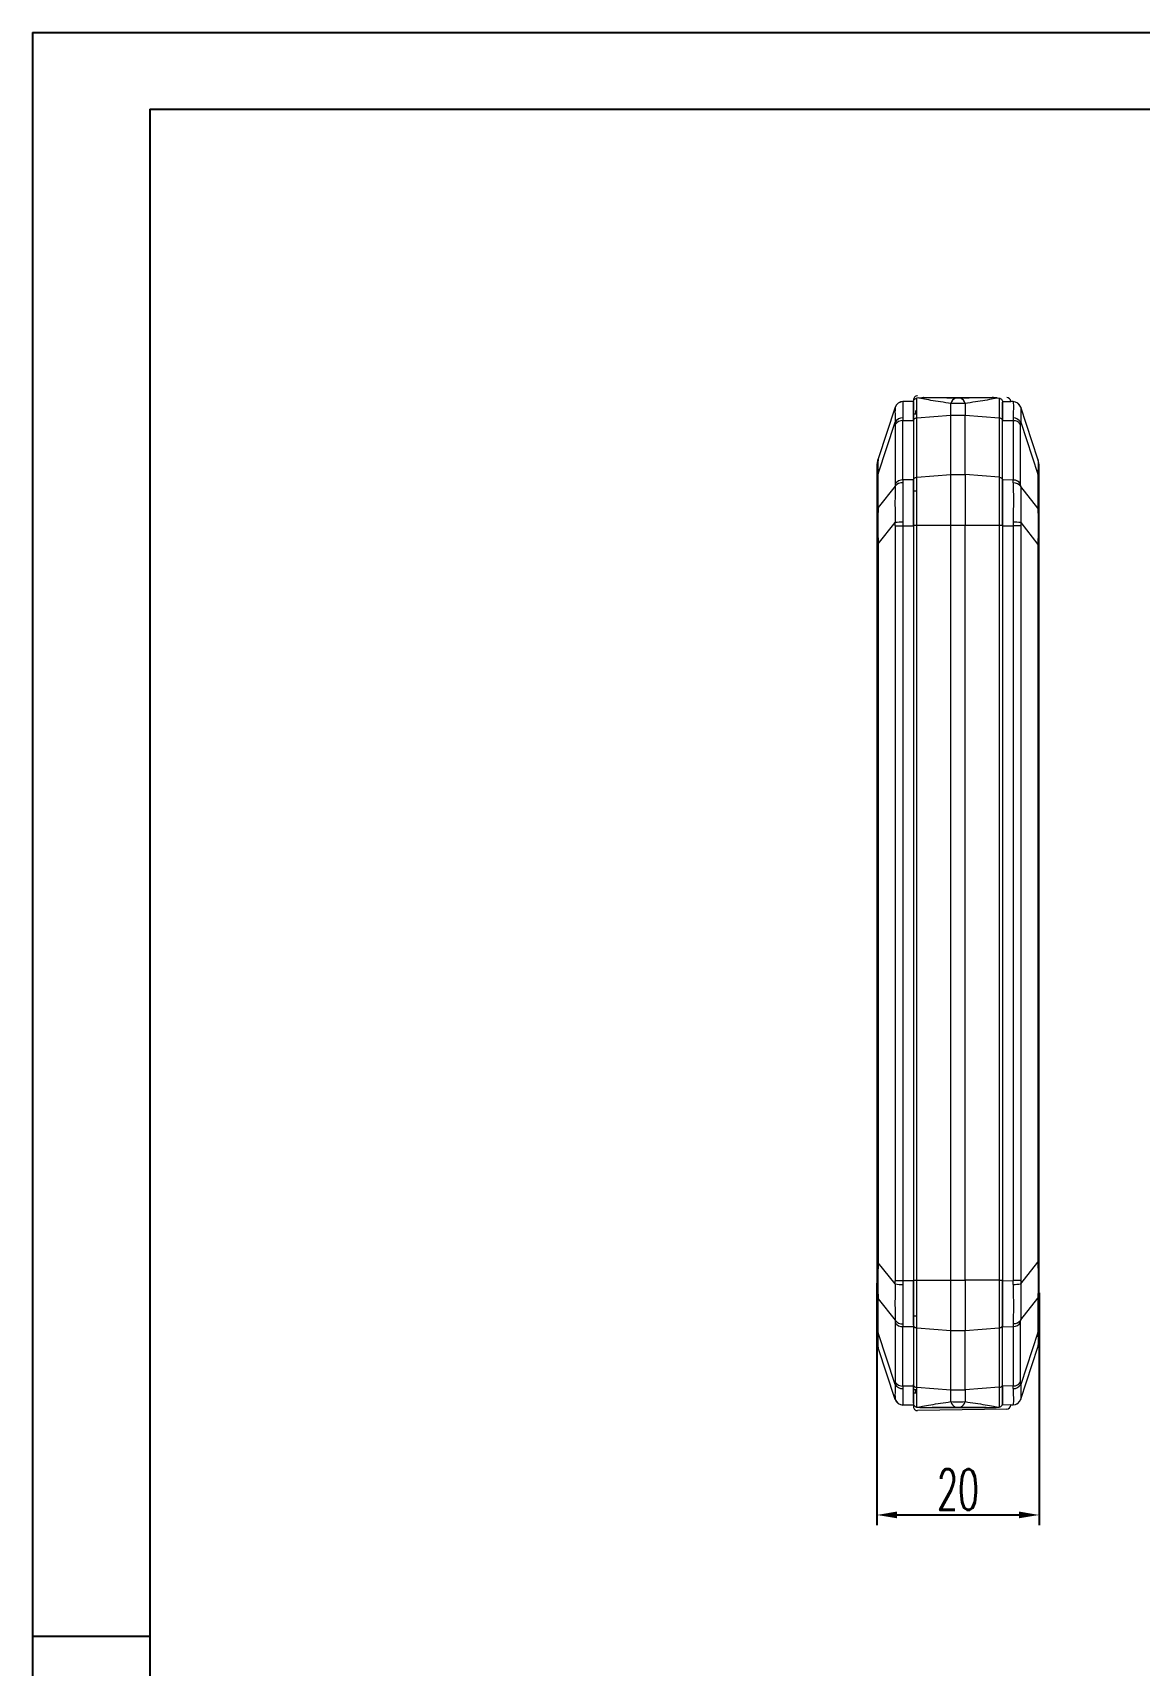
# Model space of a CAD drawing. Header units: inches. Extents: x 1153 to 4140, y 573 to 968.
# Drawn here: x 1152.9 to 1289.3, y 766.9 to 968 of the extents above; entities that cross this region are included whole.
import ezdxf

# ---------------------------------------------------------------- set-up
doc = ezdxf.new("R2010")
doc.units = ezdxf.units.IN
doc.styles.add('SLDTEXTSTYLE2', font='TXT', dxfattribs={"width": 0.6, "bigfont": 'bigfont'})
doc.dimstyles.new('5', dxfattribs={"dimtxt": 5, "dimasz": 2.5, "dimexe": 1.25, "dimexo": 0.625, "dimtad": 1, "dimtxsty": 'SLDTEXTSTYLE2', "dimcen": 2.5, "dimclrd": 256, "dimclre": 256, "dimclrt": 256, "dimadec": 0, "dimazin": 0, "dimtfac": 1, "dimtmove": 0, "dimatfit": 3, "dimfxl": 1, "dimarcsym": 0})

# ---------------------------------------------------------------- blocks, each defined once
blk = doc.blocks.new('*D154')
at = {"lineweight": -2, "transparency": 16777216}
for p, q in [((1256.94, 813.98), (1256.94, 784.18)), ((1276.94, 812.8), (1276.94, 784.18)), ((1259.44, 785.43), (1274.44, 785.43))]:
    blk.add_line(p, q, dxfattribs=at)
at = {"transparency": 16777216}
for points in [[(1259.44, 785.85), (1259.44, 785.02), (1256.94, 785.43)], [(1274.44, 785.85), (1274.44, 785.02), (1276.94, 785.43)]]:
    blk.add_solid(points, dxfattribs=at)
at = {"layer": 'Defpoints', "color": 0, "transparency": 16777216}
for p in [(1256.94, 814.6), (1276.94, 813.42), (1276.94, 785.43)]:
    blk.add_point(p, dxfattribs=at)
at = {"transparency": 16777216, "insert": (1266.94, 788.56), "char_height": 5, "attachment_point": 5, "style": 'SLDTEXTSTYLE2'}
blk.add_mtext('20', dxfattribs=at)

msp = doc.modelspace()

# ---------------------------------------------------------------- linework, layer by layer
for p, q in [((1152.911, 968.002), (1711.619, 968.002)), ((1152.911, 968.002), (1152.911, 572.957)), ((1167.368, 958.597), (1702.213, 958.597)), ((1167.368, 958.597), (1167.368, 582.363)), ((1167.368, 770.48), (1152.911, 770.48))]:
    msp.add_line(p, q)
at = {"color": 7, "linetype": 'Continuous', "lineweight": 15}
for p, q in [((1262.687, 923.049), (1271.194, 923.049)), ((1259.208, 921.874), (1257.094, 915.531)), ((1259.208, 921.874), (1259.212, 921.885)), ((1260.161, 922.569), (1260.157, 922.556)), ((1261.44, 922.569), (1260.161, 922.569)), ((1261.44, 922.76), (1261.44, 922.67)), ((1261.44, 922.569), (1261.44, 920.226)), ((1261.74, 921.069), (1261.74, 921.469)), ((1262.126, 923.019), (1261.886, 922.993)), ((1266.073, 920.881), (1266.073, 922.329)), ((1267.808, 922.329), (1267.808, 920.881)), ((1271.754, 923.019), (1271.995, 922.993)), ((1272.44, 922.577), (1273.44, 922.56)), ((1272.44, 922.577), (1272.44, 920.235)), ((1273.44, 922.56), (1273.44, 922.568)), ((1273.732, 922.555), (1273.44, 922.56)), ((1273.732, 922.555), (1273.737, 922.541)), ((1274.664, 921.869), (1274.668, 921.857)), ((1276.788, 915.458), (1274.668, 921.857)), ((1257.094, 913.679), (1259.208, 920.021)), ((1259.208, 920.021), (1259.212, 919.743)), ((1259.212, 919.743), (1259.212, 912.429)), ((1260.157, 920.544), (1260.161, 920.226)), ((1260.161, 920.226), (1261.44, 920.226)), ((1260.161, 912.912), (1260.161, 920.226)), ((1261.44, 920.226), (1261.44, 912.912)), ((1261.886, 920.558), (1266.073, 920.881)), ((1261.886, 913.241), (1261.886, 920.558)), ((1266.073, 913.564), (1266.073, 920.881)), ((1266.073, 920.881), (1267.808, 920.881)), ((1267.808, 913.564), (1267.808, 920.881)), ((1267.808, 920.881), (1271.995, 920.558)), ((1271.995, 920.558), (1271.995, 913.241)), ((1272.44, 920.235), (1273.737, 920.212)), ((1272.44, 912.918), (1272.44, 920.235)), ((1273.742, 920.55), (1273.737, 920.212)), ((1273.737, 920.212), (1273.737, 912.895)), ((1274.662, 919.727), (1274.666, 920.023)), ((1274.662, 912.41), (1274.662, 919.727)), ((1274.666, 920.023), (1276.789, 913.618)), ((1257.078, 915.367), (1256.979, 915.063)), ((1257.094, 915.531), (1257.085, 915.307)), ((1276.902, 914.992), (1276.804, 915.295)), ((1256.94, 913.008), (1256.94, 908.835)), ((1257.094, 909.506), (1257.094, 913.679)), ((1261.886, 913.241), (1266.073, 913.564)), ((1266.073, 913.564), (1267.808, 913.564)), ((1271.995, 913.241), (1267.808, 913.564)), ((1276.789, 913.618), (1276.789, 909.42)), ((1259.208, 912.133), (1257.094, 909.506)), ((1259.212, 912.429), (1259.208, 912.133)), ((1260.161, 912.912), (1260.157, 912.575)), ((1261.44, 912.912), (1260.161, 912.912)), ((1261.44, 912.912), (1261.44, 907.255)), ((1272.44, 912.918), (1272.44, 907.262)), ((1273.737, 912.895), (1272.44, 912.918)), ((1273.742, 912.536), (1273.737, 912.895)), ((1274.666, 912.096), (1274.662, 912.41)), ((1276.789, 909.42), (1274.666, 912.096)), ((1276.94, 908.754), (1276.94, 912.952)), ((1257.094, 905.034), (1259.208, 907.661)), ((1259.212, 907.255), (1259.208, 907.661)), ((1259.212, 907.255), (1260.161, 907.255)), ((1259.212, 907.255), (1259.212, 814.283)), ((1260.157, 907.719), (1260.161, 907.255)), ((1260.161, 907.255), (1261.44, 907.255)), ((1260.161, 907.255), (1260.161, 814.283)), ((1261.44, 907.255), (1261.44, 814.283)), ((1261.886, 907.339), (1266.073, 907.339)), ((1261.886, 814.369), (1261.886, 907.339)), ((1266.073, 907.339), (1267.808, 907.339)), ((1266.073, 814.369), (1266.073, 907.339)), ((1267.808, 814.369), (1267.808, 907.339)), ((1267.808, 907.339), (1271.995, 907.339)), ((1271.995, 907.339), (1271.995, 814.369)), ((1272.44, 907.262), (1272.44, 814.276)), ((1272.44, 907.262), (1273.732, 907.239)), ((1273.737, 907.709), (1273.732, 907.239)), ((1273.732, 907.239), (1273.732, 814.299)), ((1274.664, 907.239), (1273.732, 907.239)), ((1274.668, 907.65), (1274.664, 907.239)), ((1274.664, 907.239), (1274.664, 814.299)), ((1274.668, 907.65), (1276.788, 904.976)), ((1256.94, 905.034), (1256.94, 816.504)), ((1256.94, 905.034), (1257.094, 905.034)), ((1257.094, 905.034), (1257.094, 816.504)), ((1276.788, 904.976), (1276.788, 816.562)), ((1276.788, 904.976), (1276.94, 904.976)), ((1276.94, 816.562), (1276.94, 904.976)), ((1257.094, 816.504), (1256.94, 816.504)), ((1259.208, 813.877), (1257.094, 816.504)), ((1274.668, 813.888), (1276.788, 816.562)), ((1276.788, 816.562), (1276.94, 816.562)), ((1256.94, 812.703), (1256.94, 808.531)), ((1259.208, 813.877), (1259.212, 814.283)), ((1260.161, 814.283), (1259.212, 814.283)), ((1260.161, 814.283), (1260.157, 813.819)), ((1261.44, 814.283), (1260.161, 814.283)), ((1261.44, 814.283), (1261.44, 808.626)), ((1261.886, 814.369), (1266.073, 814.369)), ((1266.073, 814.369), (1267.808, 814.369)), ((1271.995, 814.369), (1267.808, 814.369)), ((1272.44, 814.276), (1273.732, 814.299)), ((1272.44, 814.276), (1272.44, 808.62)), ((1273.737, 813.83), (1273.732, 814.299)), ((1274.664, 814.299), (1273.732, 814.299)), ((1274.664, 814.299), (1274.668, 813.888)), ((1276.94, 808.586), (1276.94, 812.784)), ((1257.094, 812.032), (1259.208, 809.405)), ((1257.094, 807.86), (1257.094, 812.032)), ((1274.666, 809.443), (1276.789, 812.119)), ((1276.789, 812.119), (1276.789, 807.921)), ((1259.208, 809.405), (1259.212, 809.11)), ((1259.212, 809.11), (1259.212, 801.796)), ((1260.157, 808.964), (1260.161, 808.626)), ((1260.161, 808.626), (1261.44, 808.626)), ((1260.161, 801.312), (1260.161, 808.626)), ((1261.44, 808.626), (1261.44, 801.312)), ((1261.886, 808.467), (1266.073, 808.144)), ((1261.886, 801.15), (1261.886, 808.467)), ((1267.808, 808.144), (1271.995, 808.467)), ((1271.995, 808.467), (1271.995, 801.15)), ((1272.44, 808.62), (1273.737, 808.643)), ((1272.44, 801.304), (1272.44, 808.62)), ((1273.742, 809.003), (1273.737, 808.643)), ((1273.737, 808.643), (1273.737, 801.326)), ((1274.662, 809.128), (1274.666, 809.443)), ((1274.662, 801.811), (1274.662, 809.128)), ((1256.979, 806.475), (1257.078, 806.171)), ((1259.208, 801.517), (1257.094, 807.86)), ((1266.073, 808.144), (1267.808, 808.144)), ((1266.073, 800.827), (1266.073, 808.144)), ((1267.808, 800.827), (1267.808, 808.144)), ((1276.789, 807.921), (1274.666, 801.516)), ((1276.804, 806.243), (1276.902, 806.546)), ((1259.208, 799.665), (1257.094, 806.007)), ((1274.668, 799.681), (1276.788, 806.08)), ((1276.797, 806.303), (1276.788, 806.08)), ((1259.212, 801.796), (1259.208, 801.517)), ((1260.161, 801.312), (1260.157, 800.994)), ((1261.44, 801.312), (1260.161, 801.312)), ((1261.44, 801.312), (1261.44, 798.969)), ((1261.44, 800.869), (1261.74, 800.869)), ((1261.74, 800.469), (1261.74, 800.869)), ((1261.886, 801.15), (1266.073, 800.827)), ((1266.073, 800.827), (1267.808, 800.827)), ((1266.073, 799.385), (1266.073, 800.827)), ((1271.995, 801.15), (1267.808, 800.827)), ((1267.808, 800.827), (1267.808, 799.384)), ((1273.737, 801.326), (1272.44, 801.304)), ((1272.44, 801.304), (1272.44, 798.961)), ((1273.742, 800.988), (1273.737, 801.326)), ((1274.666, 801.516), (1274.662, 801.811)), ((1259.208, 799.665), (1259.212, 799.653)), ((1260.157, 798.983), (1260.161, 798.969)), ((1261.44, 798.969), (1260.161, 798.969)), ((1261.44, 798.969), (1261.44, 798.778)), ((1261.886, 798.716), (1262.089, 798.694)), ((1272.949, 798.47), (1261.949, 798.278)), ((1262.652, 798.663), (1271.228, 798.663)), ((1271.791, 798.694), (1271.995, 798.716)), ((1273.44, 798.979), (1272.44, 798.961)), ((1273.44, 798.979), (1273.732, 798.984)), ((1273.44, 798.979), (1273.44, 798.97)), ((1273.737, 798.998), (1273.732, 798.984)), ((1274.668, 799.681), (1274.664, 799.669))]:
    msp.add_line(p, q, dxfattribs=at)
at = {"color": 8, "linetype": 'Continuous', "lineweight": 15}
for p, q in [((1261.44, 921.069), (1261.74, 921.069)), ((1261.44, 911.569), (1261.74, 911.569)), ((1261.44, 809.97), (1261.74, 809.97)), ((1261.44, 800.469), (1261.74, 800.469))]:
    msp.add_line(p, q, dxfattribs=at)
at = {"color": 7, "linetype": 'Continuous', "lineweight": 15}
for centre, radius, start, end in [((1261.94, 922.76), 0.5, 89, 180), ((1272.94, 922.568), 0.5, 0, 89), ((1260.155, 921.557), 0.998, 89.89789, 161.5333), ((1260.161, 921.569), 1, 90, 161.56505), ((1267.008, 922.117), 0.96, 114.20689, 167.18878), ((1266.872, 922.117), 0.96, 12.8063, 65.78825), ((1273.714, 921.555), 1, 18.33287, 89), ((1273.72, 921.543), 0.998, 18.36469, 89.04892), ((1260.107, 919.514), 1.032, 87.20889, 150.55497), ((1260.087, 919.198), 1.03, 85.88925, 148.12242), ((1273.792, 919.193), 1.02, 31.55169, 93.1012), ((1273.771, 919.526), 1.024, 28.98463, 91.64198), ((1259.94, 914.582), 3, 161.56505, 180), ((1273.94, 914.515), 3, 0, 18.33287), ((1258.509, 913.001), 1.568, 154.40046, 179.74895), ((1275.373, 912.945), 1.567, 0.24538, 25.40448), ((1260.058, 911.548), 1.032, 84.48456, 145.40937), ((1260.087, 911.885), 1.03, 85.88925, 148.12242), ((1273.792, 911.876), 1.02, 31.55169, 93.1012), ((1273.825, 911.518), 1.021, 34.44211, 94.66747), ((1258.509, 908.829), 1.568, 154.40046, 179.74895), ((1275.373, 908.747), 1.567, 0.24538, 25.40448), ((1260.162, 899.855), 7.865, 90.03334, 96.96181), ((1273.727, 900.132), 7.577, 82.86444, 89.92166), ((1258.509, 812.71), 1.568, 180.25105, 205.59954), ((1260.162, 821.684), 7.865, 263.03819, 269.96666), ((1273.727, 821.406), 7.577, 270.07834, 277.13556), ((1275.373, 812.791), 1.567, 334.59552, 359.75462), ((1258.509, 808.537), 1.568, 180.25105, 205.59954), ((1260.058, 809.991), 1.032, 214.59063, 275.51544), ((1260.087, 809.654), 1.03, 211.87758, 274.11075), ((1273.792, 809.662), 1.02, 266.8988, 328.44831), ((1273.825, 810.02), 1.021, 265.33253, 325.55789), ((1275.373, 808.593), 1.567, 334.59552, 359.75462), ((1259.94, 806.956), 3, 180, 198.43495), ((1273.94, 807.024), 3, 341.66713, 0), ((1260.107, 802.024), 1.032, 209.44503, 272.79111), ((1260.087, 802.34), 1.03, 211.87758, 274.11075), ((1273.792, 802.345), 1.02, 266.8988, 328.44831), ((1273.771, 802.012), 1.024, 268.35802, 331.01537), ((1260.155, 799.981), 0.998, 198.4667, 270.10211), ((1260.161, 799.969), 1, 198.43495, 270), ((1261.94, 798.778), 0.5, 180, 271), ((1267.009, 799.593), 0.959, 192.55876, 245.75333), ((1266.872, 799.593), 0.959, 294.24185, 347.43641), ((1272.94, 798.97), 0.5, 271, 0), ((1273.714, 799.984), 1, 271, 341.66713), ((1273.72, 799.996), 0.998, 270.95108, 341.63531)]:
    msp.add_arc(centre, radius, start, end, dxfattribs=at)
for points, knots in [([(1262.126, 923.019), (1262.173, 923.023), (1262.266, 923.033), (1262.452, 923.045), (1262.593, 923.048), (1262.687, 923.049)], [0, 0, 0, 0, 0.2495368, 0.4990734, 1, 1, 1, 1]), ([(1266.615, 922.992), (1265.918, 922.998), (1264.693, 923.009), (1263.388, 923.025), (1262.804, 923.04), (1262.726, 923.046), (1262.687, 923.049)], [0, 0, 0, 0, 0.4994004, 0.8782203, 0.9393214, 1, 1, 1, 1]), ([(1271.194, 923.049), (1271.157, 923.046), (1271.069, 923.041), (1270.775, 923.033), (1270.212, 923.022), (1269.016, 923.007), (1267.966, 922.998), (1267.266, 922.992)], [0, 0, 0, 0, 0.053917, 0.1255173, 0.2502296, 0.5002598, 1, 1, 1, 1]), ([(1271.754, 923.019), (1271.708, 923.023), (1271.615, 923.033), (1271.428, 923.045), (1271.288, 923.048), (1271.194, 923.049)], [0, 0, 0, 0, 0.24953671, 0.49907316, 1, 1, 1, 1]), ([(1259.208, 921.874), (1259.192, 921.746), (1259.159, 921.491), (1259.192, 920.511), (1259.208, 920.021)], [0, 0, 0, 0, 0.4999998, 1, 1, 1, 1]), ([(1261.44, 922.495), (1261.446, 922.551), (1261.457, 922.664), (1261.543, 922.814), (1261.67, 922.927), (1261.794, 922.979), (1261.868, 922.99), (1261.886, 922.993)], [0, 0, 0, 0, 0.2310481, 0.462102, 0.6929924, 0.9235854, 1, 1, 1, 1]), ([(1261.44, 920.207), (1261.44, 920.826), (1261.44, 922.064), (1261.44, 922.351), (1261.44, 922.495)], [0, 0, 0, 0, 0.5000097, 1, 1, 1, 1]), ([(1261.886, 920.558), (1261.886, 920.9), (1261.886, 921.584), (1261.886, 922.317), (1261.886, 922.832), (1261.886, 922.939), (1261.886, 922.993)], [0, 0, 0, 0, 0.2498605, 0.4993033, 0.7490913, 1, 1, 1, 1]), ([(1266.073, 922.329), (1265.213, 922.456), (1263.919, 922.646), (1262.709, 922.871), (1262.23, 922.977), (1262.16, 923.005), (1262.126, 923.019)], [0, 0, 0, 0, 0.4995087, 0.7517383, 0.881041, 1, 1, 1, 1]), ([(1267.808, 922.329), (1267.519, 922.331), (1266.941, 922.334), (1266.363, 922.331), (1266.073, 922.329)], [0, 0, 0, 0, 0.4986403, 1, 1, 1, 1]), ([(1267.266, 922.992), (1267.157, 922.991), (1266.94, 922.99), (1266.723, 922.991), (1266.615, 922.992)], [0, 0, 0, 0, 0.5000342, 1, 1, 1, 1]), ([(1271.754, 923.019), (1271.721, 923.005), (1271.65, 922.977), (1271.17, 922.87), (1269.959, 922.646), (1268.665, 922.455), (1267.808, 922.329)], [0, 0, 0, 0, 0.1189619, 0.2483818, 0.5018447, 1, 1, 1, 1]), ([(1271.995, 922.993), (1271.995, 922.939), (1271.995, 922.832), (1271.995, 922.317), (1271.995, 921.584), (1271.995, 920.9), (1271.995, 920.558)], [0, 0, 0, 0, 0.25090941, 0.50069652, 0.7501398, 1, 1, 1, 1]), ([(1271.995, 922.993), (1272.05, 922.981), (1272.16, 922.958), (1272.3, 922.856), (1272.399, 922.717), (1272.437, 922.589), (1272.44, 922.514), (1272.44, 922.495)], [0, 0, 0, 0, 0.2303263, 0.460647, 0.691125, 0.9218969, 1, 1, 1, 1]), ([(1272.44, 920.207), (1272.44, 920.826), (1272.44, 922.064), (1272.44, 922.351), (1272.44, 922.495)], [0, 0, 0, 0, 0.5000146, 1, 1, 1, 1]), ([(1273.737, 922.541), (1273.75, 922.413), (1273.776, 922.154), (1273.753, 921.087), (1273.742, 920.55)], [0, 0, 0, 0, 0.4967205, 1, 1, 1, 1]), ([(1274.668, 921.857), (1274.684, 921.73), (1274.717, 921.476), (1274.683, 920.507), (1274.666, 920.023)], [0, 0, 0, 0, 0.4999963, 1, 1, 1, 1]), ([(1276.788, 915.458), (1276.799, 915.349), (1276.82, 915.13), (1276.799, 914.122), (1276.789, 913.618)], [0, 0, 0, 0, 0.50024412, 1, 1, 1, 1]), ([(1261.886, 907.339), (1261.886, 907.886), (1261.886, 908.977), (1261.886, 910.545), (1261.886, 912.01), (1261.886, 912.83), (1261.886, 913.241)], [0, 0, 0, 0, 0.2501124, 0.4991511, 0.7486552, 1, 1, 1, 1]), ([(1266.073, 907.339), (1266.073, 907.917), (1266.073, 909.07), (1266.073, 910.726), (1266.073, 912.272), (1266.073, 913.133), (1266.073, 913.564)], [0, 0, 0, 0, 0.2506099, 0.5000225, 0.7494245, 1, 1, 1, 1]), ([(1267.808, 913.564), (1267.808, 912.848), (1267.808, 911.644), (1267.808, 909.457), (1267.808, 908.083), (1267.808, 907.339)], [0, 0, 0, 0, 0.4026035, 0.6764697, 1, 1, 1, 1]), ([(1271.995, 913.241), (1271.995, 912.83), (1271.995, 912.01), (1271.995, 910.545), (1271.995, 908.977), (1271.995, 907.886), (1271.995, 907.339)], [0, 0, 0, 0, 0.2513456, 0.500848, 0.7498869, 1, 1, 1, 1]), ([(1276.94, 912.952), (1276.94, 913.407), (1276.94, 914.318), (1276.94, 914.449), (1276.94, 914.515)], [0, 0, 0, 0, 0.4996791, 1, 1, 1, 1]), ([(1259.208, 912.133), (1259.192, 911.463), (1259.159, 910.123), (1259.192, 908.482), (1259.208, 907.661)], [0, 0, 0, 0, 0.4999998, 1, 1, 1, 1]), ([(1261.44, 907.34), (1261.44, 908.38), (1261.44, 910.459), (1261.44, 912.08), (1261.44, 912.89)], [0, 0, 0, 0, 0.5000193, 1, 1, 1, 1]), ([(1272.44, 907.34), (1272.44, 908.38), (1272.44, 910.459), (1272.44, 912.08), (1272.44, 912.89)], [0, 0, 0, 0, 0.5000228, 1, 1, 1, 1]), ([(1273.742, 912.536), (1273.753, 911.809), (1273.776, 910.366), (1273.75, 908.591), (1273.737, 907.709)], [0, 0, 0, 0, 0.5032795, 1, 1, 1, 1]), ([(1274.666, 912.096), (1274.683, 911.428), (1274.717, 910.094), (1274.684, 908.465), (1274.668, 907.65)], [0, 0, 0, 0, 0.5000047, 1, 1, 1, 1]), ([(1276.789, 909.42), (1276.799, 908.761), (1276.82, 907.444), (1276.799, 905.799), (1276.788, 904.976)], [0, 0, 0, 0, 0.4997559, 1, 1, 1, 1]), ([(1276.94, 904.976), (1276.94, 905.687), (1276.94, 907.107), (1276.94, 908.205), (1276.94, 908.754)], [0, 0, 0, 0, 0.5003209, 1, 1, 1, 1]), ([(1276.788, 816.562), (1276.799, 815.739), (1276.82, 814.094), (1276.799, 812.777), (1276.789, 812.119)], [0, 0, 0, 0, 0.5002441, 1, 1, 1, 1]), ([(1276.94, 812.784), (1276.94, 813.333), (1276.94, 814.431), (1276.94, 815.851), (1276.94, 816.562)], [0, 0, 0, 0, 0.4996791, 1, 1, 1, 1]), ([(1259.208, 813.877), (1259.192, 813.057), (1259.159, 811.416), (1259.192, 810.075), (1259.208, 809.405)], [0, 0, 0, 0, 0.4999998, 1, 1, 1, 1]), ([(1261.44, 808.818), (1261.44, 809.629), (1261.44, 811.25), (1261.44, 813.329), (1261.44, 814.368)], [0, 0, 0, 0, 0.5000264, 1, 1, 1, 1]), ([(1261.886, 808.467), (1261.886, 808.875), (1261.886, 809.692), (1261.886, 811.152), (1261.886, 812.723), (1261.886, 813.819), (1261.886, 814.369)], [0, 0, 0, 0, 0.24971457, 0.49870527, 0.74823758, 1, 1, 1, 1]), ([(1266.073, 808.144), (1266.073, 808.575), (1266.073, 809.437), (1266.073, 810.982), (1266.073, 812.639), (1266.073, 813.792), (1266.073, 814.369)], [0, 0, 0, 0, 0.2506153, 0.5000282, 0.7494294, 1, 1, 1, 1]), ([(1267.808, 814.369), (1267.808, 813.447), (1267.808, 811.893), (1267.808, 809.762), (1267.808, 808.713), (1267.808, 808.144)], [0, 0, 0, 0, 0.4003034, 0.6747421, 1, 1, 1, 1]), ([(1271.995, 814.369), (1271.995, 813.82), (1271.995, 812.726), (1271.995, 811.155), (1271.995, 809.69), (1271.995, 808.875), (1271.995, 808.467)], [0, 0, 0, 0, 0.25134177, 0.50084435, 0.74988349, 1, 1, 1, 1]), ([(1272.44, 808.819), (1272.44, 809.63), (1272.44, 811.251), (1272.44, 813.33), (1272.44, 814.369)], [0, 0, 0, 0, 0.500018, 1, 1, 1, 1]), ([(1273.737, 813.83), (1273.75, 812.948), (1273.776, 811.172), (1273.753, 809.729), (1273.742, 809.003)], [0, 0, 0, 0, 0.4967205, 1, 1, 1, 1]), ([(1274.668, 813.888), (1274.684, 813.074), (1274.717, 811.444), (1274.683, 810.11), (1274.666, 809.443)], [0, 0, 0, 0, 0.4999963, 1, 1, 1, 1]), ([(1276.94, 807.024), (1276.94, 807.089), (1276.94, 807.221), (1276.94, 808.131), (1276.94, 808.586)], [0, 0, 0, 0, 0.5003209, 1, 1, 1, 1]), ([(1259.208, 801.517), (1259.192, 801.027), (1259.159, 800.047), (1259.192, 799.792), (1259.208, 799.665)], [0, 0, 0, 0, 0.4999998, 1, 1, 1, 1]), ([(1261.44, 799.213), (1261.44, 799.358), (1261.44, 799.647), (1261.44, 800.882), (1261.44, 801.501)], [0, 0, 0, 0, 0.498995, 1, 1, 1, 1]), ([(1261.886, 798.716), (1261.886, 798.876), (1261.886, 799.116), (1261.886, 800.125), (1261.886, 800.808), (1261.886, 801.15)], [0, 0, 0, 0, 0.4974145, 0.7479737, 1, 1, 1, 1]), ([(1271.995, 801.15), (1271.995, 800.491), (1271.995, 799.175), (1271.995, 798.868), (1271.995, 798.716)], [0, 0, 0, 0, 0.5013291, 1, 1, 1, 1]), ([(1272.44, 799.213), (1272.44, 799.358), (1272.44, 799.647), (1272.44, 800.883), (1272.44, 801.502)], [0, 0, 0, 0, 0.4989924, 1, 1, 1, 1]), ([(1273.742, 800.988), (1273.753, 800.451), (1273.776, 799.384), (1273.75, 799.126), (1273.737, 798.998)], [0, 0, 0, 0, 0.5032795, 1, 1, 1, 1]), ([(1274.666, 801.516), (1274.683, 801.031), (1274.717, 800.062), (1274.684, 799.808), (1274.668, 799.681)], [0, 0, 0, 0, 0.5000047, 1, 1, 1, 1]), ([(1261.44, 799.213), (1261.446, 799.157), (1261.457, 799.044), (1261.543, 798.894), (1261.67, 798.781), (1261.794, 798.729), (1261.868, 798.718), (1261.886, 798.716)], [0, 0, 0, 0, 0.231048, 0.462102, 0.6929923, 0.9235854, 1, 1, 1, 1]), ([(1262.089, 798.694), (1262.124, 798.707), (1262.197, 798.736), (1262.683, 798.842), (1263.906, 799.067), (1265.209, 799.258), (1266.073, 799.385)], [0, 0, 0, 0, 0.1189097, 0.2483086, 0.5017743, 1, 1, 1, 1]), ([(1262.089, 798.694), (1262.136, 798.689), (1262.229, 798.679), (1262.417, 798.667), (1262.558, 798.665), (1262.652, 798.663)], [0, 0, 0, 0, 0.249535, 0.4990696, 1, 1, 1, 1]), ([(1262.652, 798.663), (1262.671, 798.665), (1262.75, 798.67), (1263.347, 798.686), (1264.678, 798.702), (1265.91, 798.713), (1266.615, 798.719)], [0, 0, 0, 0, 0.0292163, 0.1255539, 0.499764, 1, 1, 1, 1]), ([(1266.073, 799.385), (1266.361, 799.383), (1266.94, 799.38), (1267.518, 799.383), (1267.808, 799.384)], [0, 0, 0, 0, 0.4986436, 1, 1, 1, 1]), ([(1266.615, 798.719), (1266.724, 798.719), (1266.94, 798.721), (1267.157, 798.719), (1267.266, 798.719)], [0, 0, 0, 0, 0.50003411, 1, 1, 1, 1]), ([(1267.266, 798.719), (1267.973, 798.713), (1269.026, 798.704), (1270.224, 798.689), (1270.805, 798.679), (1271.106, 798.671), (1271.187, 798.666), (1271.228, 798.663)], [0, 0, 0, 0, 0.4991714, 0.7435293, 0.8786823, 0.9395607, 1, 1, 1, 1]), ([(1267.808, 799.384), (1268.674, 799.258), (1269.977, 799.067), (1271.198, 798.842), (1271.684, 798.736), (1271.756, 798.707), (1271.791, 798.694)], [0, 0, 0, 0, 0.4994662, 0.7518695, 0.8812078, 1, 1, 1, 1]), ([(1271.228, 798.663), (1271.322, 798.665), (1271.463, 798.667), (1271.651, 798.679), (1271.744, 798.689), (1271.791, 798.694)], [0, 0, 0, 0, 0.4992416, 0.7495235, 1, 1, 1, 1]), ([(1271.995, 798.716), (1272.05, 798.727), (1272.16, 798.751), (1272.3, 798.852), (1272.399, 798.991), (1272.437, 799.12), (1272.44, 799.195), (1272.44, 799.213)], [0, 0, 0, 0, 0.2303254, 0.460645, 0.6911232, 0.9218959, 1, 1, 1, 1])]:
    msp.add_open_spline(points, degree=3, knots=knots, dxfattribs=at)
for points in [[(1260.157, 922.556), (1260.146, 922.426), (1260.123, 922.165), (1260.146, 921.085), (1260.157, 920.544)], [(1261.44, 920.207), (1261.447, 920.25), (1261.46, 920.336), (1261.561, 920.448), (1261.706, 920.53), (1261.826, 920.549), (1261.886, 920.558)], [(1271.995, 920.558), (1272.054, 920.549), (1272.174, 920.53), (1272.32, 920.448), (1272.421, 920.336), (1272.434, 920.25), (1272.44, 920.207)], [(1256.94, 914.582), (1256.94, 914.516), (1256.94, 914.383), (1256.94, 913.466), (1256.94, 913.008)], [(1261.44, 912.89), (1261.447, 912.933), (1261.46, 913.019), (1261.561, 913.131), (1261.706, 913.214), (1261.826, 913.232), (1261.886, 913.241)], [(1271.995, 913.241), (1272.054, 913.232), (1272.174, 913.214), (1272.32, 913.131), (1272.421, 913.019), (1272.434, 912.933), (1272.44, 912.89)], [(1260.157, 912.575), (1260.146, 911.85), (1260.123, 910.402), (1260.146, 908.613), (1260.157, 907.719)], [(1257.094, 909.506), (1257.084, 908.843), (1257.062, 907.517), (1257.084, 905.862), (1257.094, 905.034)], [(1256.94, 908.835), (1256.94, 908.283), (1256.94, 907.178), (1256.94, 905.749), (1256.94, 905.034)], [(1261.44, 907.34), (1261.447, 907.34), (1261.46, 907.34), (1261.561, 907.339), (1261.706, 907.339), (1261.826, 907.339), (1261.886, 907.339)], [(1271.995, 907.339), (1272.054, 907.339), (1272.174, 907.339), (1272.32, 907.339), (1272.421, 907.34), (1272.434, 907.34), (1272.44, 907.34)], [(1256.94, 816.504), (1256.94, 815.789), (1256.94, 814.36), (1256.94, 813.255), (1256.94, 812.703)], [(1257.094, 816.504), (1257.084, 815.676), (1257.062, 814.021), (1257.084, 812.695), (1257.094, 812.032)], [(1260.157, 813.819), (1260.146, 812.925), (1260.123, 811.136), (1260.146, 809.688), (1260.157, 808.964)], [(1261.44, 814.368), (1261.447, 814.369), (1261.46, 814.369), (1261.561, 814.369), (1261.706, 814.369), (1261.826, 814.369), (1261.886, 814.369)], [(1271.995, 814.369), (1272.054, 814.369), (1272.174, 814.369), (1272.32, 814.369), (1272.421, 814.369), (1272.434, 814.369), (1272.44, 814.369)], [(1256.94, 808.531), (1256.94, 808.072), (1256.94, 807.155), (1256.94, 807.022), (1256.94, 806.956)], [(1261.44, 808.818), (1261.447, 808.775), (1261.46, 808.689), (1261.561, 808.577), (1261.706, 808.495), (1261.826, 808.476), (1261.886, 808.467)], [(1271.995, 808.467), (1272.054, 808.476), (1272.174, 808.495), (1272.32, 808.578), (1272.421, 808.689), (1272.434, 808.776), (1272.44, 808.819)], [(1257.094, 807.86), (1257.084, 807.352), (1257.062, 806.337), (1257.084, 806.117), (1257.094, 806.007)], [(1260.157, 800.994), (1260.146, 800.454), (1260.123, 799.373), (1260.146, 799.113), (1260.157, 798.983)], [(1261.44, 801.501), (1261.447, 801.458), (1261.46, 801.372), (1261.561, 801.261), (1261.706, 801.178), (1261.826, 801.159), (1261.886, 801.15)], [(1271.995, 801.15), (1272.054, 801.16), (1272.174, 801.178), (1272.32, 801.261), (1272.421, 801.372), (1272.434, 801.459), (1272.44, 801.502)]]:
    msp.add_open_spline(points, degree=3, dxfattribs=at)
at = {"color": 8, "linetype": 'Continuous', "lineweight": 15}
for points, knots in [([(1257.085, 915.307), (1257.08, 915.234), (1257.064, 915.033), (1257.083, 914.204), (1257.094, 913.679)], [0, 0, 0, 0, 0.3659106, 1, 1, 1, 1]), ([(1276.789, 807.921), (1276.8, 807.399), (1276.818, 806.576), (1276.803, 806.376), (1276.797, 806.303)], [0, 0, 0, 0, 0.633937, 1, 1, 1, 1])]:
    msp.add_open_spline(points, degree=3, knots=knots, dxfattribs=at)

# ---------------------------------------------------------------- dimensions: what is measured, and where the dimension line sits
dim = msp.add_linear_dim(base=(1276.94, 785.433), p1=(1256.94, 814.604), p2=(1276.94, 813.421), dimstyle='5')
dim.commit()
dim.dimension.update_dxf_attribs({"geometry": '*D154', "text_midpoint": (1266.94, 788.558)})

doc.saveas('drawing.dxf')
